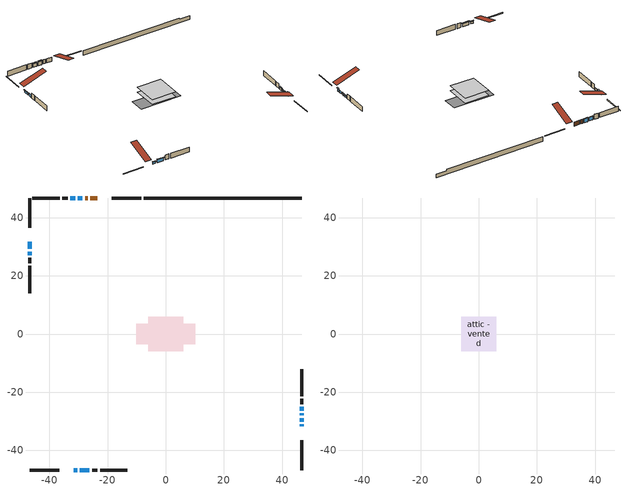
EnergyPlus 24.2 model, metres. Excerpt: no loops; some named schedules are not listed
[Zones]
conditioned space
 floor adiabatic (AdiabaticFloorConstruction): -5.94,-5.94 -5.94,5.94 5.94,5.94 5.94,-5.94 z0.61
 floor foundation (Slab1 construction): -10.06,-3.5 -10.06,3.5 10.06,3.5 10.06,-3.5 z-1.75
 wall outside (RimJoist1 construction): -8.43,46.75 -18.6,46.75 / -46.75,-46.75 -36.58,-46.75 / -46.75,46.75 -46.75,36.58 / 46.75,-46.75 46.75,-36.58 z0.61:0.91
 wall outside (AdiabaticWallConstruction 1): -23.5,46.75 -25.97,46.75 / -26.89,46.75 -27.7,46.75 z0.61:2.64
 wall outside (AdiabaticWallConstruction): 46.75,-31.68 46.75,-31.07 z0.61:2.14; -46.75,31.68 -46.75,29.24 / 46.75,-26.3 46.75,-25.08 / -31.68,-46.75 -30.46,-46.75 z0.61:1.68; 46.75,-30.14 46.75,-28.92 / 46.75,-27.99 46.75,-27.23 / -46.75,28.31 -46.75,27.09 z0.61:1.83; -28.63,46.75 -30.26,46.75 / -31.19,46.75 -32.81,46.75 z0.61:2.44; -29.53,-46.75 -26.27,-46.75 z0.61:2.13
 wall outside (Wall1 construction): -33.74,46.75 -35.58,46.75 / -25.35,-46.75 -23.51,-46.75 / -46.75,26.16 -46.75,24.33 / 46.75,-24.15 46.75,-22.32 z0.61:3.05
 wall outside (Wall2 construction): -36.5,46.75 -45.83,46.75 / -22.58,-46.75 -13.26,-46.75 / -46.75,23.4 -46.75,14.08 / 46.75,-21.39 46.75,-12.07 z0.61:3.05
 wall foundation (FoundationWall1 construction): -7.5,46.75,-1.75 -7.5,46.75,0.61 41.33,46.75,0.61 41.33,46.75,-0.11 46.75,46.75,-0.11 46.75,46.75,-1.75
 window (WindowConstruction): 46.75,-31.68 46.75,-31.07 z0.61:2.13
 window (WindowConstruction 6): -46.75,31.68 -46.75,29.24 z0.61:1.68
 window (WindowConstruction 7): 46.75,-30.14 46.75,-28.92 z0.61:1.83
 window (WindowConstruction 8): 46.75,-27.99 46.75,-27.23 z0.61:1.83
 window (WindowConstruction 9): -46.75,28.31 -46.75,27.09 z0.61:1.83
 window (WindowConstruction 1): 46.75,-26.3 46.75,-25.08 z0.61:1.68
 window (WindowConstruction 2): -28.63,46.75 -30.26,46.75 z0.61:2.44
 window (WindowConstruction 3): -31.19,46.75 -32.81,46.75 z0.61:2.44
 window (WindowConstruction 4): -31.68,-46.75 -30.46,-46.75 z0.61:1.68
 window (WindowConstruction 5): -29.53,-46.75 -26.27,-46.75 z0.61:2.13
 door (Door): -23.51,46.75 -25.96,46.75 z0.61:2.64
 door (Door 1): -26.89,46.75 -27.7,46.75 z0.61:2.64
 ceiling adiabatic (AdiabaticFloorConstruction): 5.94,-5.94 5.94,5.94 -5.94,5.94 -5.94,-5.94 z0.61
attic - vented
 floor to conditioned space (Floor1 construction Reversed): -5.94,-5.94 -5.94,5.94 5.94,5.94 5.94,-5.94 z3.05
 roof outside (Roof1 construction): -22.58,46.75,3.05 -22.58,35.19,6.9 -19.53,35.19,6.9 -19.53,46.75,3.05; -32.61,-46.75,3.05 -32.61,-35.19,6.9 -35.65,-35.19,6.9 -35.65,-46.75,3.05; -46.75,32.61,3.05 -35.19,32.61,6.9 -35.19,35.65,6.9 -46.75,35.65,3.05; 46.75,-32.61,3.05 35.19,-32.61,6.9 35.19,-35.65,6.9 46.75,-35.65,3.05
shading: 46.75,-30.87 46.75,-31.88 47.17,-31.88 47.17,-30.87 z2.34; -46.75,29.04 -46.75,31.88 -47.17,31.88 -47.17,29.04 z1.88; 46.75,-24.88 46.75,-26.5 47.17,-26.5 47.17,-24.88 z1.88; -30.46,46.75 -28.43,46.75 -28.43,47.17 -30.46,47.17 z2.64; -33.02,46.75 -30.99,46.75 -30.99,47.17 -33.02,47.17 z2.64; -30.26,-46.75 -31.88,-46.75 -31.88,-47.17 -30.26,-47.17 z1.88; -26.07,-46.75 -29.73,-46.75 -29.73,-47.17 -26.07,-47.17 z2.34
[Building]
Building 1: Terrain=Suburbs
[Site:Location]
Toronto City Centre_ON: Latitude {deg}=43.63; Longitude {deg}=-79.39; Time Zone {hr}=-5; Elevation {m}=77; Keep Site Location Information=Yes
[Site:GroundTemperature:Shallow]
5.01852, 3.26908, 3.12898, 3.95918, 7.29196, 10.6092, 13.4851, 15.3069, 15.4617, 13.9799, 11.1774, 7.9619
[Site:WaterMainsTemperature]
Calculation Method=Schedule; Temperature Schedule=mains temperature schedule
[Material] Roughness=Rough; Thermal Absorptance=0.9
Name | Thickness {m} | Conductivity {W/m-K} | Density {kg/m3} | Specific Heat {J/kg-K} | Solar Absorptance | Visible Absorptance
asphalt or fiberglass shingles | 0.00635 | 0.162714 | 1121.4 | 1465.45 | 0.4 | 0.4
ceiling loosefill ins | 0.169333 | 0.0480833 | 16.02 | 1046.75 | 0.7 | 0.7
ceiling stud and cavity | 0.1397 | 1.08676 | 65.682 | 1177.47 | 0.7 | 0.7
concrete 4.0 in. | 0.1016 | 1.803125 | 2242.8 | 837.4 | 0.7 | 0.7
concrete 8.0 in. | 0.2032 | 1.803125 | 2242.8 | 837.4 | 0.7 | 0.7
door material | 0.04445 | 0.053851 | 512.64 | 1214.23 | 0.7 | 0.7
door material 1 | 0.04445 | 0.20624 | 512.64 | 1214.23 | 0.7 | 0.7
exterior vertical ins | 0.0460229 | 0.029427 | 32.04 | 1214.23 | 0.7 | 0.7
floor covering | 0.0127 | 0.0433444 | 54.468 | 1339.84 | 0.6 | 0.6
floor rigid ins; wall rigid ins 1 | 0.512978 | 0.029427 | 32.04 | 1214.23 | 0.7 | 0.7
floor stud and cavity | 0.1397 | 1.75129 | 37.0049 | 1207.88 | 0.7 | 0.7
furniture material conditioned space 1 | 0.1524 | 0.115458 | 640.8 | 1214.23 | 0.6 | 0.6
gypsum board | 0.0127 | 0.160291 | 801 | 837.4 | 0.6 | 0.6
gypsum board 1 | 0.0127 | 0.160291 | 801 | 837.4 | 0.7 | 0.7
osb sheathing 0.5 in. | 0.0127 | 0.115458 | 512.64 | 1214.23 | 0.7 | 0.7
osb sheathing 0.75 in. | 0.01905 | 0.115458 | 512.64 | 1214.23 | 0.7 | 0.7
osb sheathing 2.0 in. | 0.0508 | 0.115458 | 512.64 | 1214.23 | 0.7 | 0.7
rim joist rigid ins; wall rigid ins | 0.051816 | 0.029427 | 32.04 | 1214.23 | 0.7 | 0.7
rim joist stud and cavity | 0.0508 | 0.0393277 | 125.044 | 1163.47 | 0.6 | 0.6
wall stud and cavity | 0.1397 | 0.22224 | 139.0536 | 1170.24 | 0.7 | 0.7
wall stud and cavity 1 | 0.1397 | 0.152282 | 139.0536 | 1170.24 | 0.7 | 0.7
wall stud and cavity 2 | 0.0889 | 0.380278 | 52.3479 | 1209.89 | 0.7 | 0.7
wall stud and cavity 3 | 0.0889 | 0.391764 | 83.0341 | 1211.67 | 0.7 | 0.7
wood siding | 0.0254 | 0.102417 | 544.68 | 1172.36 | 0.4 | 0.4
wood siding 1; wood siding 2; wood siding 3 | 0.0254 | 0.102417 | 544.68 | 1172.36 | 0.7 | 0.7
[WindowMaterial:SimpleGlazingSystem]
Name | U-Factor {W/m2-K} | Solar Heat Gain Coefficient
WindowMaterial | 2.961077 | 0.63
WindowMaterial 1 | 2.927009 | 0.66
WindowMaterial 2 | 2.89067 | 0.69
WindowMaterial 3 | 2.93098 | 0.66
WindowMaterial 4 | 2.93609 | 0.65
WindowMaterial 5 | 2.96789 | 0.62
WindowMaterial 6 | 2.94859 | 0.64
[Construction]
AdiabaticFloorConstruction: floor stud and cavity, floor rigid ins, osb sheathing 0.75 in., floor covering
AdiabaticWallConstruction: wood siding 2, wall rigid ins 1, wall stud and cavity 2, gypsum board
AdiabaticWallConstruction 1: wood siding 3, wall rigid ins 1, wall stud and cavity 2, gypsum board
Door: door material
Door 1: door material 1
Floor1 construction Reversed: gypsum board, ceiling stud and cavity, ceiling loosefill ins
FoundationWall1 construction: concrete 8.0 in., gypsum board 1
furniture construction conditioned space 1: furniture material conditioned space 1
PartitionWallConstruction: gypsum board, wall stud and cavity 3, gypsum board
RimJoist1 construction: wood siding 1, rim joist rigid ins, osb sheathing 2.0 in., rim joist stud and cavity
Roof1 construction: asphalt or fiberglass shingles
Slab1 construction: concrete 4.0 in.
Wall1 construction: wood siding, wall rigid ins, osb sheathing 0.5 in., wall stud and cavity, gypsum board
Wall2 construction: wood siding, wall rigid ins, osb sheathing 0.5 in., wall stud and cavity 1, gypsum board
WindowConstruction: WindowMaterial
WindowConstruction 1; WindowConstruction 4; WindowConstruction 6: WindowMaterial 1
WindowConstruction 2: WindowMaterial 2
WindowConstruction 3: WindowMaterial 3
WindowConstruction 5: WindowMaterial 4
WindowConstruction 7; WindowConstruction 9: WindowMaterial 5
WindowConstruction 8: WindowMaterial 6
[Zone] Multiplier=1; Part of Total Floor Area=Yes
Name | Volume {m3}
attic - vented | 88.1767
conditioned space | 708.8
[Space]
Name | Zone | Volume {m3}
attic - vented 1 | attic - vented | 88.1767
conditioned space 1 | conditioned space | 708.8
[ZoneInfiltration:EffectiveLeakageArea]
infil attic - vented 1: Zone or Space=attic - vented 1; Schedule=Always On Discrete; Effective Air Leakage Area {cm2}=5933.9; Stack Coefficient=0.000268018; Wind Coefficient=1.10612e-05
[ZoneMixing]
whole house fan mix: Zone or Space=attic - vented; Schedule=Always On Continuous; Design Flow Rate Calculation Method=Flow/Zone; Design Flow Rate {m3/s}=0; Source Zone or Space=conditioned space
[SurfaceProperty:ExposedFoundationPerimeter]
Slab1: Exposed Perimeter Calculation Method=TotalExposedPerimeter; Total Exposed Perimeter {m}=54.254
[InternalMass] Zone or ZoneList=conditioned space; Space or SpaceList=conditioned space 1
Name | Construction | Surface Area {m2}
furniture mass conditioned space 1 | furniture construction conditioned space 1 | 112.732
partition wall mass | PartitionWallConstruction | 281.83
[Lights]
interior lighting: Zone or ZoneList or Space or SpaceList=conditioned space 1; Schedule=interior lighting schedule; Design Level Calculation Method=LightingLevel; Lighting Level {W}=343.2; Return Air Fraction=0; Fraction Radiant=0.6; Fraction Visible=0.2; Fraction Replaceable=1
[People]
occupants: Zone or ZoneList or Space or SpaceList=conditioned space 1; Number of People Schedule=occupants schedule; Number of People Calculation Method=People; Number of People=3; Fraction Radiant=0.314171; Sensible Heat Fraction=0.56303; Activity Level Schedule=occupants activity schedule; Carbon Dioxide Generation Rate {m3/s-W}=0; Enable ASHRAE 55 Comfort Warnings=No; Mean Radiant Temperature Calculation Type=EnclosureAveraged
[ElectricEquipment] Zone or ZoneList or Space or SpaceList=conditioned space 1; Design Level Calculation Method=EquipmentLevel
Name | Schedule | Design Level {W} | Fraction Latent | Fraction Radiant | Fraction Lost
clothes dryer | clothes dryer schedule | 140.772 | 0.015 | 0.081 | 0.85
clothes washer | clothes washer schedule | 32.1985 | 0.03 | 0.162 | 0.7
cooking range | cooking range schedule | 215.147 | 0.08 | 0.432 | 0.2
dishwasher | dishwasher schedule | 66.8632 | 0.3 | 0.18 | 0.4
fridge | fridge schedule | 72.9452 | 0 | 0.6 | 0
mech vent house fan | mech vent house fan schedule | 0 | 0 | 0 | 1
mech vent house fan cfis | mech vent house fan cfis schedule | 0 | 0 | 0 | 0
misc plug loads | misc plug loads schedule | 494.7 | 0.045 | 0.513 | 0.1
whole house fan | Always On Discrete | 0 | 0 | 0 | 1
[OtherEquipment] Zone or ZoneList or Space or SpaceList=conditioned space 1; Design Level Calculation Method=EquipmentLevel
Name | Fuel Type | Schedule | Design Level {W} | Fraction Latent | Fraction Radiant | Fraction Lost
clothes dryer 1 | Electricity | clothes dryer schedule | 0 | 0.015 | 0.081 | 0.85
cooking range 1 | Electricity | cooking range schedule | 0 | 0.08 | 0.432 | 0.2
general water use latent | None | general water use schedule | 62.594 | 1 | 0 | 0
general water use sensible | None | general water use schedule | -61.6891 | 0 | 0.6 | 0
mech vent house fan latent load | None | Always On Discrete | 0 | 1 | 0 | 0
mech vent house fan sensible load | None | Always On Discrete | 0 | 0 | 0 | 0
water heater energy adjustment1 | NaturalGas | Always On Discrete | 0.01 | 0 | 0 | 1
[ZoneInfiltration:DesignFlowRate] Zone or ZoneList or Space or SpaceList=conditioned space 1; Schedule=Always On Discrete; Design Flow Rate Calculation Method=Flow/Zone; Design Flow Rate {m3/s}=0
infil flow; natural vent flow; whole house fan flow
[AvailabilityManager:Scheduled]
central ac and furnace airloop Availability Manager: Schedule=Always On Discrete
[Foundation:Kiva]
Foundation Kiva 1: Initial Indoor Air Temperature {C}=18; Wall Height Above Grade {m}=0.609996; Wall Depth Below Slab {m}=0.2032; Custom Block Material Name 1=exterior vertical ins; Custom Block Depth 1 {m}=2.36001; Custom Block X Position 1 {m}=0.2159; Custom Block Z Position 1 {m}=0
[Foundation:Kiva:Settings]
Soil Conductivity {W/m-K}=0.849921; Soil Density {kg/m3}=1842.3; Soil Specific Heat {J/kg-K}=418.7; Ground Solar Absorptivity=0.9; Ground Thermal Absorptivity=0.9; Ground Surface Roughness {m}=0.03; Far-Field Width {m}=40; Deep-Ground Boundary Condition=ZeroFlux; Deep-Ground Depth {m}=40; Minimum Cell Dimension {m}=0.2; Maximum Cell Growth Coefficient=3; Simulation Timestep=Timestep
[Exterior:Lights]
exterior lighting: Schedule=exterior lighting schedule; Design Level {W}=75.6
[EnergyManagementSystem:GlobalVariable]
central_ac_and_furnace_airloop_Fan_RTF
infil_program_Qfan
infil_program_Qinf
natural_vent_program_Qnv
natural_vent_program_Qwhf
[EnergyManagementSystem:Sensor]
Name | Output:Variable or Output:Meter Index Key | Output:Variable or Output:Meter
airflow_gain | infil flow | Infiltration Sensible Heat Gain Energy
airflow_gain_1 | natural vent flow | Infiltration Sensible Heat Gain Energy
airflow_gain_2 | whole house fan flow | Infiltration Sensible Heat Gain Energy
airflow_loss | infil flow | Infiltration Sensible Heat Loss Energy
airflow_loss_1 | natural vent flow | Infiltration Sensible Heat Loss Energy
airflow_loss_2 | whole house fan flow | Infiltration Sensible Heat Loss Energy
clg_load_cond |  | Cooling:EnergyTransfer:Zone:CONDITIONED SPACE
clg_sp_s; clg_sp_s_1 | cooling setpoint | Schedule Value
clothes_dryer_exhaust_0_sch_s | clothes dryer exhaust 0 schedule | Schedule Value
cool_season | cooling season schedule | Schedule Value
htg_load_cond |  | Heating:EnergyTransfer:Zone:CONDITIONED SPACE
htg_sp_s; htg_sp_s_1 | heating setpoint | Schedule Value
ig_ee_conv | clothes dryer | Electric Equipment Convective Heating Energy
ig_ee_conv_2 | cooking range | Electric Equipment Convective Heating Energy
ig_ee_conv_4 | fridge | Electric Equipment Convective Heating Energy
ig_ee_conv_5 | misc plug loads | Electric Equipment Convective Heating Energy
ig_ee_conv_6 | whole house fan | Electric Equipment Convective Heating Energy
ig_ee_rad | clothes dryer | Electric Equipment Radiant Heating Energy
ig_ee_rad_2 | cooking range | Electric Equipment Radiant Heating Energy
ig_ee_rad_4 | fridge | Electric Equipment Radiant Heating Energy
ig_ee_rad_5 | misc plug loads | Electric Equipment Radiant Heating Energy
ig_ee_rad_6 | whole house fan | Electric Equipment Radiant Heating Energy
ig_lgt_conv | interior lighting | Lights Convective Heating Energy
ig_lgt_rad | interior lighting | Lights Radiant Heating Energy
ig_lgt_vis | interior lighting | Lights Visible Radiation Heating Energy
ig_oe_conv | clothes dryer 1 | Other Equipment Convective Heating Energy
ig_oe_conv_1 | cooking range 1 | Other Equipment Convective Heating Energy
ig_oe_conv_2 | general water use latent | Other Equipment Convective Heating Energy
ig_oe_conv_3 | general water use sensible | Other Equipment Convective Heating Energy
ig_oe_conv_4 | water heater energy adjustment1 | Other Equipment Convective Heating Energy
ig_oe_rad | clothes dryer 1 | Other Equipment Radiant Heating Energy
ig_oe_rad_1 | cooking range 1 | Other Equipment Radiant Heating Energy
ig_oe_rad_2 | general water use latent | Other Equipment Radiant Heating Energy
ig_oe_rad_3 | general water use sensible | Other Equipment Radiant Heating Energy
ig_oe_rad_4 | water heater energy adjustment1 | Other Equipment Radiant Heating Energy
ig_ppl_conv | occupants | People Convective Heating Energy
ig_ppl_rad | occupants | People Radiant Heating Energy
im_conv | furniture mass conditioned space 1 | Surface Inside Face Convection Heat Gain Energy
im_conv_1 | partition wall mass | Surface Inside Face Convection Heat Gain Energy
im_ig | furniture mass conditioned space 1 | Surface Inside Face Internal Gains Radiation Heat Gain Energy
im_ig_1 | partition wall mass | Surface Inside Face Internal Gains Radiation Heat Gain Energy
im_lgt | furniture mass conditioned space 1 | Surface Inside Face Lights Radiation Heat Gain Energy
im_lgt_1 | partition wall mass | Surface Inside Face Lights Radiation Heat Gain Energy
im_sol | furniture mass conditioned space 1 | Surface Inside Face Solar Radiation Heat Gain Energy
im_sol_1 | partition wall mass | Surface Inside Face Solar Radiation Heat Gain Energy
im_surf | furniture mass conditioned space 1 | Surface Inside Face Net Surface Thermal Radiation Heat Gain Energy
im_surf_1 | partition wall mass | Surface Inside Face Net Surface Thermal Radiation Heat Gain Energy
mv_conv | mech vent house fan | Electric Equipment Convective Heating Energy
mv_conv_1 | mech vent house fan cfis | Electric Equipment Convective Heating Energy
mv_conv_2 | mech vent house fan latent load | Other Equipment Convective Heating Energy
mv_conv_3 | mech vent house fan sensible load | Other Equipment Convective Heating Energy
mv_rad | mech vent house fan | Electric Equipment Radiant Heating Energy
mv_rad_1 | mech vent house fan cfis | Electric Equipment Radiant Heating Energy
mv_rad_2 | mech vent house fan latent load | Other Equipment Radiant Heating Energy
mv_rad_3 | mech vent house fan sensible load | Other Equipment Radiant Heating Energy
natural_vent_s | natural vent schedule | Schedule Value
out_pb_s |  | Site Outdoor Air Barometric Pressure
out_wt_s |  | Site Outdoor Air Humidity Ratio
site_vw_s |  | Site Wind Speed
ss_back_out | Window1 | Surface Window Shortwave from Zone Back Out Window Heat Transfer Rate
ss_back_out_1 | Window11 | Surface Window Shortwave from Zone Back Out Window Heat Transfer Rate
ss_back_out_2 | Window13 | Surface Window Shortwave from Zone Back Out Window Heat Transfer Rate
ss_back_out_3 | Window15 | Surface Window Shortwave from Zone Back Out Window Heat Transfer Rate
ss_back_out_4 | Window16 | Surface Window Shortwave from Zone Back Out Window Heat Transfer Rate
ss_back_out_5 | Window2 | Surface Window Shortwave from Zone Back Out Window Heat Transfer Rate
ss_back_out_6 | Window3 | Surface Window Shortwave from Zone Back Out Window Heat Transfer Rate
ss_back_out_7 | Window4 | Surface Window Shortwave from Zone Back Out Window Heat Transfer Rate
ss_back_out_8 | Window6 | Surface Window Shortwave from Zone Back Out Window Heat Transfer Rate
ss_back_out_9 | Window7 | Surface Window Shortwave from Zone Back Out Window Heat Transfer Rate
ss_conv | Door1 | Surface Inside Face Convection Heat Gain Energy
ss_conv_1 | Door4 | Surface Inside Face Convection Heat Gain Energy
ss_conv_10 | Window6 | Surface Inside Face Convection Heat Gain Energy
ss_conv_11 | Window7 | Surface Inside Face Convection Heat Gain Energy
ss_conv_2 | Window1 | Surface Inside Face Convection Heat Gain Energy
ss_conv_3 | Window11 | Surface Inside Face Convection Heat Gain Energy
ss_conv_4 | Window13 | Surface Inside Face Convection Heat Gain Energy
ss_conv_5 | Window15 | Surface Inside Face Convection Heat Gain Energy
ss_conv_6 | Window16 | Surface Inside Face Convection Heat Gain Energy
ss_conv_7 | Window2 | Surface Inside Face Convection Heat Gain Energy
ss_conv_8 | Window3 | Surface Inside Face Convection Heat Gain Energy
ss_conv_9 | Window4 | Surface Inside Face Convection Heat Gain Energy
ss_ig | Door1 | Surface Inside Face Internal Gains Radiation Heat Gain Energy
ss_ig_1 | Door4 | Surface Inside Face Internal Gains Radiation Heat Gain Energy
ss_ig_10 | Window6 | Surface Inside Face Internal Gains Radiation Heat Gain Energy
ss_ig_11 | Window7 | Surface Inside Face Internal Gains Radiation Heat Gain Energy
ss_ig_2 | Window1 | Surface Inside Face Internal Gains Radiation Heat Gain Energy
ss_ig_3 | Window11 | Surface Inside Face Internal Gains Radiation Heat Gain Energy
ss_ig_4 | Window13 | Surface Inside Face Internal Gains Radiation Heat Gain Energy
ss_ig_5 | Window15 | Surface Inside Face Internal Gains Radiation Heat Gain Energy
ss_ig_6 | Window16 | Surface Inside Face Internal Gains Radiation Heat Gain Energy
ss_ig_7 | Window2 | Surface Inside Face Internal Gains Radiation Heat Gain Energy
ss_ig_8 | Window3 | Surface Inside Face Internal Gains Radiation Heat Gain Energy
ss_ig_9 | Window4 | Surface Inside Face Internal Gains Radiation Heat Gain Energy
ss_lgt | Door1 | Surface Inside Face Lights Radiation Heat Gain Energy
ss_lgt_1 | Door4 | Surface Inside Face Lights Radiation Heat Gain Energy
ss_sol | Door1 | Surface Inside Face Solar Radiation Heat Gain Energy
ss_sol_1 | Door4 | Surface Inside Face Solar Radiation Heat Gain Energy
ss_surf | Door1 | Surface Inside Face Net Surface Thermal Radiation Heat Gain Energy
ss_surf_1 | Door4 | Surface Inside Face Net Surface Thermal Radiation Heat Gain Energy
ss_surf_10 | Window6 | Surface Inside Face Net Surface Thermal Radiation Heat Gain Energy
ss_surf_11 | Window7 | Surface Inside Face Net Surface Thermal Radiation Heat Gain Energy
ss_surf_2 | Window1 | Surface Inside Face Net Surface Thermal Radiation Heat Gain Energy
ss_surf_3 | Window11 | Surface Inside Face Net Surface Thermal Radiation Heat Gain Energy
ss_surf_4 | Window13 | Surface Inside Face Net Surface Thermal Radiation Heat Gain Energy
ss_surf_5 | Window15 | Surface Inside Face Net Surface Thermal Radiation Heat Gain Energy
ss_surf_6 | Window16 | Surface Inside Face Net Surface Thermal Radiation Heat Gain Energy
ss_surf_7 | Window2 | Surface Inside Face Net Surface Thermal Radiation Heat Gain Energy
ss_surf_8 | Window3 | Surface Inside Face Net Surface Thermal Radiation Heat Gain Energy
ss_surf_9 | Window4 | Surface Inside Face Net Surface Thermal Radiation Heat Gain Energy
ss_trans_in | Window1 | Surface Window Transmitted Solar Radiation Rate
ss_trans_in_1 | Window11 | Surface Window Transmitted Solar Radiation Rate
ss_trans_in_2 | Window13 | Surface Window Transmitted Solar Radiation Rate
ss_trans_in_3 | Window15 | Surface Window Transmitted Solar Radiation Rate
ss_trans_in_4 | Window16 | Surface Window Transmitted Solar Radiation Rate
ss_trans_in_5 | Window2 | Surface Window Transmitted Solar Radiation Rate
ss_trans_in_6 | Window3 | Surface Window Transmitted Solar Radiation Rate
ss_trans_in_7 | Window4 | Surface Window Transmitted Solar Radiation Rate
ss_trans_in_8 | Window6 | Surface Window Transmitted Solar Radiation Rate
ss_trans_in_9 | Window7 | Surface Window Transmitted Solar Radiation Rate
ss_trans_out | Window1 | Surface Inside Face Initial Transmitted Diffuse Transmitted Out Window Solar Radiation Rate
ss_trans_out_1 | Window11 | Surface Inside Face Initial Transmitted Diffuse Transmitted Out Window Solar Radiation Rate
ss_trans_out_2 | Window13 | Surface Inside Face Initial Transmitted Diffuse Transmitted Out Window Solar Radiation Rate
ss_trans_out_3 | Window15 | Surface Inside Face Initial Transmitted Diffuse Transmitted Out Window Solar Radiation Rate
ss_trans_out_4 | Window16 | Surface Inside Face Initial Transmitted Diffuse Transmitted Out Window Solar Radiation Rate
ss_trans_out_5 | Window2 | Surface Inside Face Initial Transmitted Diffuse Transmitted Out Window Solar Radiation Rate
ss_trans_out_6 | Window3 | Surface Inside Face Initial Transmitted Diffuse Transmitted Out Window Solar Radiation Rate
ss_trans_out_7 | Window4 | Surface Inside Face Initial Transmitted Diffuse Transmitted Out Window Solar Radiation Rate
ss_trans_out_8 | Window6 | Surface Inside Face Initial Transmitted Diffuse Transmitted Out Window Solar Radiation Rate
ss_trans_out_9 | Window7 | Surface Inside Face Initial Transmitted Diffuse Transmitted Out Window Solar Radiation Rate
s_conv | Floor1 | Surface Inside Face Convection Heat Gain Energy
s_conv_1 | FoundationWall1 | Surface Inside Face Convection Heat Gain Energy
s_conv_10 | Wall1:180 | Surface Inside Face Convection Heat Gain Energy
s_conv_11 | Wall1:270 | Surface Inside Face Convection Heat Gain Energy
s_conv_12 | Wall1:90 | Surface Inside Face Convection Heat Gain Energy
s_conv_13 | Wall2:0 | Surface Inside Face Convection Heat Gain Energy
s_conv_14 | Wall2:180 | Surface Inside Face Convection Heat Gain Energy
s_conv_15 | Wall2:270 | Surface Inside Face Convection Heat Gain Energy
s_conv_16 | Wall2:90 | Surface Inside Face Convection Heat Gain Energy
s_conv_2 | inferred conditioned ceiling | Surface Inside Face Convection Heat Gain Energy
s_conv_3 | inferred conditioned floor | Surface Inside Face Convection Heat Gain Energy
s_conv_4 | RimJoist1:0 | Surface Inside Face Convection Heat Gain Energy
s_conv_5 | RimJoist1:180 | Surface Inside Face Convection Heat Gain Energy
s_conv_6 | RimJoist1:270 | Surface Inside Face Convection Heat Gain Energy
s_conv_7 | RimJoist1:90 | Surface Inside Face Convection Heat Gain Energy
s_conv_8 | Slab1 | Surface Inside Face Convection Heat Gain Energy
s_conv_9 | Wall1:0 | Surface Inside Face Convection Heat Gain Energy
s_ig | Floor1 | Surface Inside Face Internal Gains Radiation Heat Gain Energy
s_ig_1 | FoundationWall1 | Surface Inside Face Internal Gains Radiation Heat Gain Energy
s_ig_10 | Wall1:180 | Surface Inside Face Internal Gains Radiation Heat Gain Energy
s_ig_11 | Wall1:270 | Surface Inside Face Internal Gains Radiation Heat Gain Energy
s_ig_12 | Wall1:90 | Surface Inside Face Internal Gains Radiation Heat Gain Energy
s_ig_13 | Wall2:0 | Surface Inside Face Internal Gains Radiation Heat Gain Energy
s_ig_14 | Wall2:180 | Surface Inside Face Internal Gains Radiation Heat Gain Energy
s_ig_15 | Wall2:270 | Surface Inside Face Internal Gains Radiation Heat Gain Energy
s_ig_16 | Wall2:90 | Surface Inside Face Internal Gains Radiation Heat Gain Energy
s_ig_2 | inferred conditioned ceiling | Surface Inside Face Internal Gains Radiation Heat Gain Energy
s_ig_3 | inferred conditioned floor | Surface Inside Face Internal Gains Radiation Heat Gain Energy
s_ig_4 | RimJoist1:0 | Surface Inside Face Internal Gains Radiation Heat Gain Energy
s_ig_5 | RimJoist1:180 | Surface Inside Face Internal Gains Radiation Heat Gain Energy
s_ig_6 | RimJoist1:270 | Surface Inside Face Internal Gains Radiation Heat Gain Energy
s_ig_7 | RimJoist1:90 | Surface Inside Face Internal Gains Radiation Heat Gain Energy
s_ig_8 | Slab1 | Surface Inside Face Internal Gains Radiation Heat Gain Energy
s_ig_9 | Wall1:0 | Surface Inside Face Internal Gains Radiation Heat Gain Energy
s_lgt | Floor1 | Surface Inside Face Lights Radiation Heat Gain Energy
s_lgt_1 | FoundationWall1 | Surface Inside Face Lights Radiation Heat Gain Energy
s_lgt_10 | Wall1:180 | Surface Inside Face Lights Radiation Heat Gain Energy
s_lgt_11 | Wall1:270 | Surface Inside Face Lights Radiation Heat Gain Energy
s_lgt_12 | Wall1:90 | Surface Inside Face Lights Radiation Heat Gain Energy
s_lgt_13 | Wall2:0 | Surface Inside Face Lights Radiation Heat Gain Energy
s_lgt_14 | Wall2:180 | Surface Inside Face Lights Radiation Heat Gain Energy
